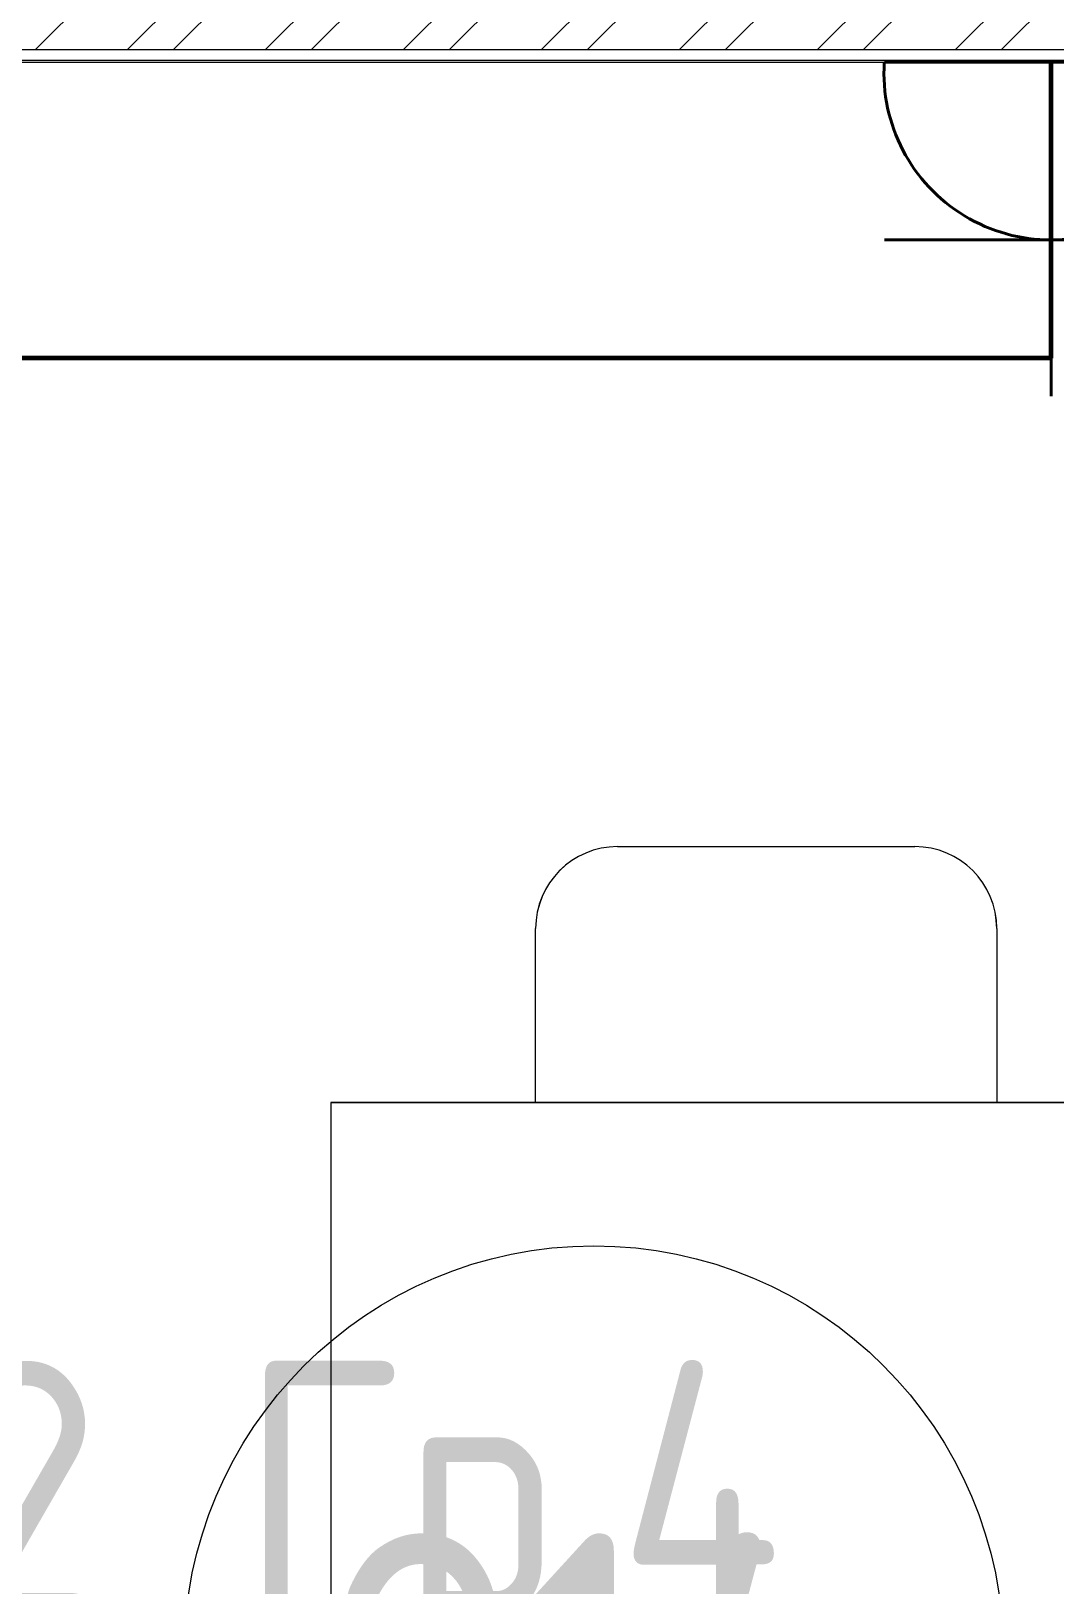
# Model space of a CAD drawing. Header units: millimetres. Extents: x -32 to 417638015, y -35 to 175284279.
# Drawn here: x 842121 to 843120, y 61915 to 63432 of the extents above; entities that cross this region are included whole.
import ezdxf
from ezdxf import colors
from ezdxf.entities.mleader import LeaderData, LeaderLine
from ezdxf.math import Vec2, Vec3

# ---------------------------------------------------------------- set-up
doc = ezdxf.new("R2010")
doc.units = ezdxf.units.MM
for name, color, linetype, lineweight in [('_ЭМ_гофра', 5, 'Continuous', 60), ('_ЭМ_ТХобщее_слой', 7, 'Continuous', 30), ('Аннотация', 7, 'Continuous', 18), ('Стены отделка', 7, 'Continuous', 30), ('Стены штриховка', 7, 'Continuous', 9), ('ТХ', 5, 'Continuous', 0), ('ШТРИХОВКА', 252, 'Continuous', 15), ('ЭМ', 5, 'Continuous', 40)]:
    doc.layers.add(name, color=color, linetype=linetype, lineweight=lineweight)
doc.layers.add('_ЭМ_Надписи', color=7, linetype='Continuous')
doc.layers.add('ЭОМ_Лотки рабочие', color=5, linetype='Continuous')
doc.layers.add('Линии', color=7, linetype='Continuous', lineweight=9, true_color=0x00a600)
doc.styles.add('GOST Common', font='GOST_Common.ttf', dxfattribs={"width": 0.9, "height": 350})
doc.styles.add('ЭОМ', font='isocpeur.ttf', dxfattribs={"width": 0.85, "height": 250})

# ---------------------------------------------------------------- blocks, each defined once
blk = doc.blocks.new('Тх 2 этаж')
at = {"layer": 'ТХ', "color": 252, "true_color": 0x939598}
for points in [[(58303.2, 8880.7), (58593.2, 8880.7)], [(58303.2, 8880.7), (58593.2, 8880.7)], [(58223.2, 8630.7), (58223.2, 8800.7)], [(58223.2, 8630.7), (58223.2, 8800.7)], [(58673.2, 8800.7), (58673.2, 8630.7)], [(58673.2, 8800.7), (58673.2, 8630.7)]]:
    blk.add_lwpolyline(points, dxfattribs=at)
blk.add_lwpolyline([(59523.2, 8630.7), (58023.2, 8630.7), (58023.2, 7830.7), (59523.2, 7830.7)], close=True, dxfattribs=at)
blk.add_lwpolyline([(59523.2, 8630.7), (58023.2, 8630.7), (58023.2, 7830.7), (59523.2, 7830.7)], close=True, dxfattribs=at)
for centre, start, end in [((58303.2, 8800.7), 90, 180), ((58303.2, 8800.7), 90, 180), ((58593.2, 8800.7), 0, 90), ((58593.2, 8800.7), 0, 90)]:
    blk.add_arc(centre, 80, start, end, dxfattribs=at)
blk = doc.blocks.new('План 2 этажа')
h = blk.add_hatch()
h.set_pattern_fill('ANSI32', color=8, scale=10)
h.set_pattern_definition([(45, (686.36, 338.7), (-67.35192, 67.35192), []), (45, (731.26, 338.7), (-67.35192, 67.35192), [])])
h.paths.add_polyline_path([(55756.835, 12083.7), (49801.357, 12083.7), (49801.357, 11983.7), (55757.644, 11983.7)])
at = {"layer": 'Линии', "color": 8}
blk.add_circle((52590.547, 10416.076), 400, dxfattribs=at)
at = {"layer": 'Стены отделка', "color": 8, "lineweight": 9}
for p, q in [((55768.227, 11983.7), (49801.357, 11983.7)), ((49833.357, 11971.7), (55716.323, 11971.7))]:
    blk.add_line(p, q, dxfattribs=at)
at = {"layer": 'Стены штриховка', "color": 8}
blk.add_line((49831.357, 11973.7), (55718.306, 11973.7), dxfattribs=at)
at = {"layer": 'ЭОМ_Лотки рабочие'}
blk.add_blockref('Тх 2 этаж', (-5689.424, 2325.176), dxfattribs=at)
at = {"layer": 'Аннотация', "color": 8, "lineweight": 9, "insert": (52590.547, 10379.128), "char_height": 312.5, "width": 520.21112, "attachment_point": 5, "line_spacing_factor": 1.022766, "style": 'GOST Common'}
blk.add_mtext('214', dxfattribs=at)
blk = doc.blocks.new('_ЭМ_ТХ2_2ЭТАЖнов')
at = {"layer": 'ТХ', "color": 252, "true_color": 0x939598}
for points in [[(58427.8, 10872.2), (58717.8, 10872.2)], [(58427.8, 10872.2), (58717.8, 10872.2)], [(58347.8, 10622.2), (58347.8, 10792.2)], [(58347.8, 10622.2), (58347.8, 10792.2)], [(58797.8, 10792.2), (58797.8, 10622.2)], [(58797.8, 10792.2), (58797.8, 10622.2)]]:
    blk.add_lwpolyline(points, dxfattribs=at)
blk.add_lwpolyline([(59647.8, 10622.2), (58147.8, 10622.2), (58147.8, 9822.2), (59647.8, 9822.2)], close=True, dxfattribs=at)
blk.add_lwpolyline([(59647.8, 10622.2), (58147.8, 10622.2), (58147.8, 9822.2), (59647.8, 9822.2)], close=True, dxfattribs=at)
for centre, start, end in [((58427.8, 10792.2), 90, 180), ((58427.8, 10792.2), 90, 180), ((58717.8, 10792.2), 0, 90), ((58717.8, 10792.2), 0, 90)]:
    blk.add_arc(centre, 80, start, end, dxfattribs=at)
blk = doc.blocks.new('1м розетка IP20')
at = {"layer": 'ЭМ', "color": 5}
for p, q in [((-10.5, 162.7), (-10.5, -162.7)), ((163.1, 162.7), (163.1, -162.7)), ((-10.5, 0), (315.5, 0))]:
    blk.add_line(p, q, dxfattribs=at)
blk.add_arc((0, 0), 163.1, 266.3196, 93.6804, dxfattribs=at)

msp = doc.modelspace()

# ---------------------------------------------------------------- block references
at = {"layer": 'ШТРИХОВКА'}
msp.add_blockref('План 2 этажа', (790079.3, 51429.5), dxfattribs=at)

# ---------------------------------------------------------------- next in the draw order: linework, layer by layer
at = {"layer": '_ЭМ_гофра', "linetype": 'ByBlock'}
for points in [[(843116.1, 63112.4), (843116.1, 63401.2)], [(843116.1, 63112.4), (840016.9, 63112.4), (840016.9, 62050.8)]]:
    msp.add_lwpolyline(points, dxfattribs=at)

# ---------------------------------------------------------------- next in the draw order: block references
at = {"layer": '_ЭМ_ТХобщее_слой', "lineweight": 50}
msp.add_blockref('_ЭМ_ТХ2_2ЭТАЖнов', (784265.3, 51763.2), dxfattribs=at)
at = {"layer": 'ЭМ', "rotation": 270.0000000000092}
msp.add_blockref('1м розетка IP20', (843116.1, 63390.8), dxfattribs=at)

# ---------------------------------------------------------------- next in the draw order: leaders
at = {"layer": '_ЭМ_Надписи', "color": 7, "ltscale": 5}
ml = msp.add_multileader_mtext('Standard', dxfattribs=at)
ml.set_content('{\\fGOST Common|b0|i0|c0|p34;\\W0.9;\\C256;2\\fGOST Common|b0|i0|c204|p34;ЩРС-2\\fISOCPEUR|b0|i0|c204|p34;\\W0.85; Гр.4\\P\\W1;\\C0; ноутбук}', color=1, style='ЭОМ')
ml.set_leader_properties()
ml.build(insert=Vec2(0, 0))
ml.multileader.update_dxf_attribs({"text_left_attachment_type": 6, "text_right_attachment_type": 6, "dogleg_length": 0, "arrow_head_size": 200})
ctx = ml.context
ctx.base_point, ctx.char_height, ctx.arrow_head_size, ctx.landing_gap_size, ctx.plane_origin = Vec3(841173, 61808.3, -64.3), 250, 200, 0, Vec3(821800.8, 70161.9, -64.3)
ctx.left_attachment, ctx.right_attachment = 6, 6
notes = []
notes.append((ctx, [(1, (1, 1, 0), (842845.5, 61808.3, -64.3), (-1, 0), 0, [(0, [(843927.7, 61730.8, -64.3)], 0, [])])]))
ctx.mtext.insert, ctx.mtext.width, ctx.mtext.defined_height, ctx.mtext.flow_direction = Vec3(841173, 62133.3, -64.3), 2073.809, 545.6, 5
for ctx, leaders in notes:
    for number, flags, end, landing, length, lines in leaders:
        leader = LeaderData()
        leader.index, (leader.has_last_leader_line, leader.has_dogleg_vector, leader.attachment_direction) = number, flags
        leader.last_leader_point, leader.dogleg_vector, leader.dogleg_length = Vec3(end), Vec3(landing), length
        for number, points, colour, breaks in lines:
            line = LeaderLine()
            line.index, line.vertices, line.color, line.breaks = number, Vec3.list(points), colors.encode_raw_color(colour), breaks
            leader.lines.append(line)
        ctx.leaders.append(leader)

doc.saveas('drawing.dxf')
